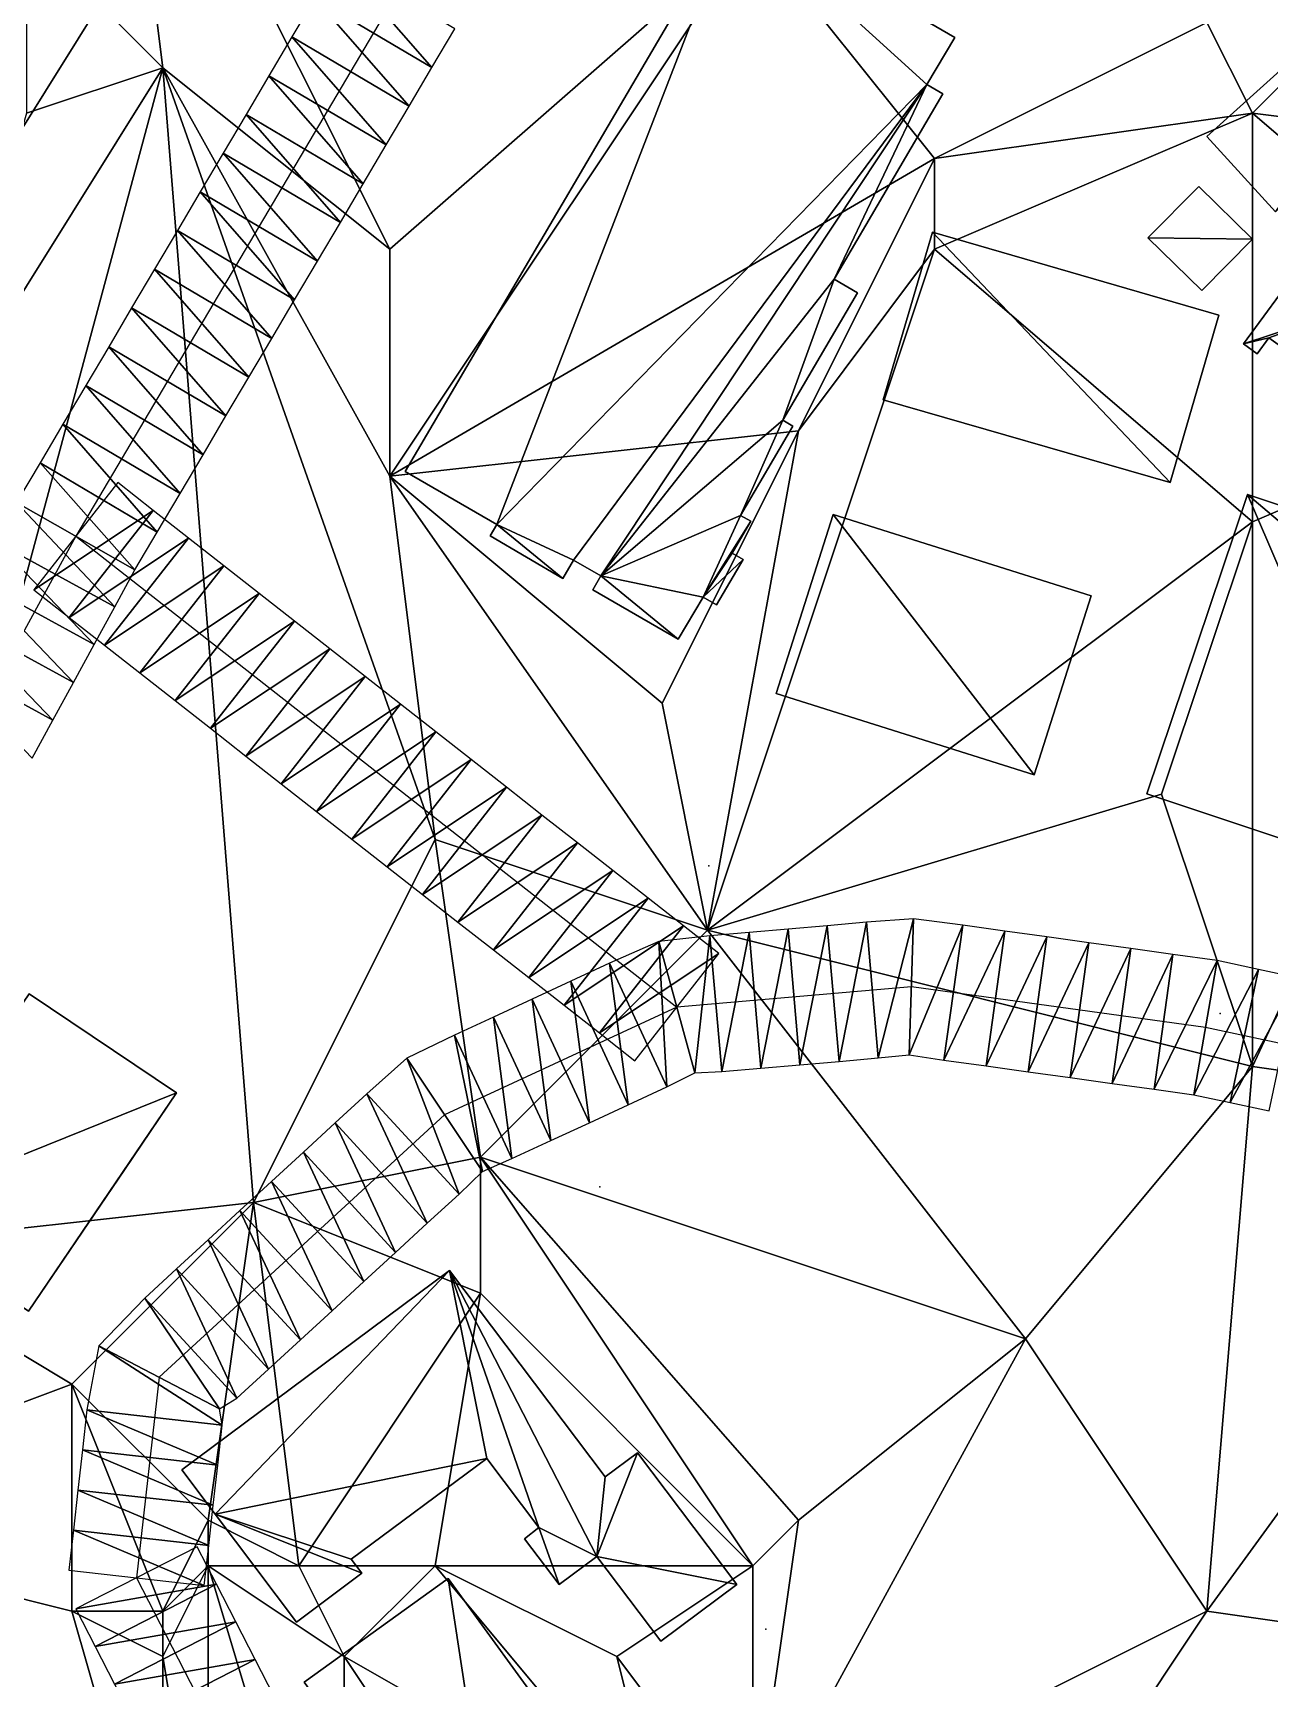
# Model space of a CAD drawing. Header units: metres. Extents: x -1103 to 901, y -902 to 905.
# Drawn here: x -1073.7 to -1019.3, y 291 to 363.5 of the extents above; entities that cross this region are included whole.
import ezdxf

# ---------------------------------------------------------------- set-up
doc = ezdxf.new("R2010")
doc.units = ezdxf.units.M
for name, color, linetype in [('OSM_BUILDING_FOOTPRINTS', 7, 'CONTINUOUS'), ('OSM_BUILDING_ROOFS', 1, 'CONTINUOUS'), ('OSM_BUILDING_WALLS', 8, 'CONTINUOUS'), ('OSM_ROAD_AXES', 2, 'CONTINUOUS'), ('OSM_ROAD_SURFACE', 9, 'CONTINUOUS'), ('OSM_TERRAIN', 3, 'CONTINUOUS'), ('OSM_TREES', 3, 'CONTINUOUS')]:
    doc.layers.add(name, color=color, linetype=linetype)

msp = doc.modelspace()

# ---------------------------------------------------------------- linework, layer by layer
at = {"layer": 'OSM_BUILDING_FOOTPRINTS'}
for points in [[(-1070.361, 365.478, 14.355), (-1075.954, 368.928, 14.355), (-1082.134, 372.732, 14.355), (-1086.743, 365.334, 14.355), (-1088.091, 366.152, 14.355), (-1090.943, 361.585, 14.355), (-1088.953, 360.357, 14.355), (-1087.141, 359.24, 14.355), (-1089.263, 355.845, 14.355), (-1087.483, 354.75, 14.355), (-1089.097, 352.174, 14.355), (-1090.656, 353.125, 14.355), (-1092.7, 349.829, 14.355), (-1095.575, 351.598, 14.355), (-1091.827, 357.615, 14.355), (-1100, 362.53, 14.355), (-1100, 349.378, 14.355), (-1085.692, 340.916, 14.355)], [(-1022.012, 358.965, 14.482), (-1007.034, 372.468, 14.482), (-1003.143, 368.222, 14.482), (-1004.116, 367.348, 14.482), (-1002.336, 365.402, 14.482), (-1003.817, 364.064, 14.482), (-1002.214, 362.316, 14.482), (-1003.486, 361.166, 14.482), (-1002.115, 359.673, 14.482), (-1006.813, 355.438, 14.482), (-1008.46, 357.24, 14.482), (-1011.743, 354.276, 14.482), (-1012.959, 355.603, 14.482), (-1014.484, 354.232, 14.482), (-1013.821, 353.502, 14.482), (-1014.981, 352.451, 14.482), (-1018.397, 356.189, 14.482), (-1018.983, 355.659, 14.482), (-1022.012, 358.965, 14.482)], [(-1057.317, 344.212, 14.403), (-1042.793, 368.951, 14.403), (-1033.11, 363.333, 14.403), (-1034.337, 361.265, 14.403), (-1033.629, 360.856, 14.403), (-1038.426, 352.683, 14.403), (-1037.387, 352.086, 14.403), (-1040.681, 346.468, 14.403), (-1040.239, 346.203, 14.403), (-1042.549, 342.277, 14.403), (-1042.096, 342.022, 14.403), (-1042.914, 340.618, 14.403), (-1042.428, 340.33, 14.403), (-1043.599, 338.329, 14.403), (-1044.196, 338.671, 14.403), (-1045.291, 336.825, 14.403), (-1049.06, 339.003, 14.403), (-1048.706, 339.611, 14.403), (-1049.9, 340.308, 14.403), (-1050.375, 339.501, 14.403), (-1053.581, 341.37, 14.403), (-1053.283, 341.878, 14.403), (-1057.317, 344.212, 14.403)], [(-1022.365, 356.764, 14.786), (-1019.989, 354.442, 14.786), (-1022.233, 352.186, 14.786), (-1024.598, 354.508, 14.786), (-1022.365, 356.764, 14.786)], [(-1036.26, 347.375, 14.874), (-1034.093, 354.751, 14.874), (-1021.47, 351.102, 14.874), (-1023.625, 343.726, 14.874), (-1036.26, 347.375, 14.874)], [(-1017.911, 353.215, 14.897), (-1015.49, 351.456, 14.897), (-1017.446, 348.791, 14.897), (-1019.27, 350.107, 14.897), (-1019.79, 349.399, 14.897), (-1020.398, 349.83, 14.897), (-1017.911, 353.215, 14.897)], [(-1024.653, 330.002, 15.177), (-1020.21, 343.195, 15.177), (-1015.534, 341.636, 15.177), (-1016.164, 339.767, 15.177), (-1011.477, 338.197, 15.177), (-1011.013, 339.557, 15.177), (-1008.603, 338.75, 15.177), (-1012.87, 326.087, 15.177), (-1024.653, 330.002, 15.177)], [(-1040.98, 334.425, 14.971), (-1038.459, 342.31, 14.971), (-1027.096, 338.727, 14.971), (-1029.616, 330.842, 14.971), (-1040.98, 334.425, 14.971)], [(-1073.886, 321.198, 13.931), (-1067.387, 316.829, 13.931), (-1069.686, 313.445, 13.931), (-1073.919, 307.219, 13.931), (-1080.43, 311.576, 13.931), (-1073.886, 321.198, 13.931)], [(-1065.695, 298.273, 13.412), (-1067.165, 300.219, 13.412), (-1055.36, 309, 13.412), (-1048.506, 299.91, 13.412), (-1047.081, 300.971, 13.412), (-1042.703, 295.176, 13.412), (-1046.063, 292.677, 13.412), (-1048.871, 296.404, 13.412), (-1050.54, 295.165, 13.412), (-1052.066, 297.189, 13.412), (-1051.425, 297.676, 13.412), (-1053.724, 300.728, 13.412), (-1059.704, 296.293, 13.412), (-1059.229, 295.663, 13.412), (-1062.114, 293.517, 13.412), (-1065.695, 298.273, 13.412)], [(-1061.771, 290.863, 13.192), (-1055.426, 295.431, 13.192), (-1050.618, 288.828, 13.192), (-1049.291, 289.78, 13.192), (-1045.168, 284.117, 13.192), (-1052.85, 278.599, 13.192), (-1061.771, 290.863, 13.192)]]:
    msp.add_polyline3d(points, close=True, dxfattribs=at)
at = {"layer": 'OSM_BUILDING_ROOFS'}
for points in [[(-1007.034, 372.468, 26.082), (-1022.012, 358.965, 26.082), (-1018.983, 355.659, 26.082)], [(-1085.692, 340.916, 29.155), (-1070.361, 365.478, 29.155), (-1075.954, 368.928, 29.155)], [(-1042.793, 368.951, 61.203), (-1057.317, 344.212, 61.203), (-1053.283, 341.878, 61.203)], [(-1034.337, 361.265, 61.203), (-1042.793, 368.951, 61.203), (-1053.283, 341.878, 61.203)], [(-1034.337, 361.265, 61.203), (-1033.11, 363.333, 61.203), (-1042.793, 368.951, 61.203)], [(-1034.337, 361.265, 61.203), (-1053.283, 341.878, 61.203), (-1049.9, 340.308, 61.203)], [(-1034.337, 361.265, 61.203), (-1049.9, 340.308, 61.203), (-1048.706, 339.611, 61.203)], [(-1048.706, 339.611, 61.203), (-1038.426, 352.683, 61.203), (-1034.337, 361.265, 61.203)], [(-1038.426, 352.683, 61.203), (-1033.629, 360.856, 61.203), (-1034.337, 361.265, 61.203)], [(-1019.989, 354.442, 24.786), (-1022.365, 356.764, 24.786), (-1024.598, 354.508, 24.786)], [(-1034.093, 354.751, 29.674), (-1036.26, 347.375, 29.674), (-1023.625, 343.726, 29.674)], [(-1034.093, 354.751, 29.674), (-1023.625, 343.726, 29.674), (-1021.47, 351.102, 29.674)], [(-1019.989, 354.442, 24.786), (-1024.598, 354.508, 24.786), (-1022.233, 352.186, 24.786)], [(-1015.49, 351.456, 20.097), (-1017.911, 353.215, 20.097), (-1020.398, 349.83, 20.097)], [(-1048.706, 339.611, 61.203), (-1040.681, 346.468, 61.203), (-1038.426, 352.683, 61.203)], [(-1040.681, 346.468, 61.203), (-1037.387, 352.086, 61.203), (-1038.426, 352.683, 61.203)], [(-1019.27, 350.107, 20.097), (-1015.49, 351.456, 20.097), (-1020.398, 349.83, 20.097)], [(-1019.27, 350.107, 20.097), (-1017.446, 348.791, 20.097), (-1015.49, 351.456, 20.097)], [(-1020.398, 349.83, 20.097), (-1019.79, 349.399, 20.097), (-1019.27, 350.107, 20.097)], [(-1048.706, 339.611, 61.203), (-1042.549, 342.277, 61.203), (-1040.681, 346.468, 61.203)], [(-1042.549, 342.277, 61.203), (-1040.239, 346.203, 61.203), (-1040.681, 346.468, 61.203)], [(-1020.21, 343.195, 29.977), (-1024.653, 330.002, 29.977), (-1012.87, 326.087, 29.977)], [(-1016.164, 339.767, 29.977), (-1015.534, 341.636, 29.977), (-1020.21, 343.195, 29.977)], [(-1016.164, 339.767, 29.977), (-1020.21, 343.195, 29.977), (-1012.87, 326.087, 29.977)], [(-1048.706, 339.611, 61.203), (-1044.196, 338.671, 61.203), (-1042.549, 342.277, 61.203)], [(-1044.196, 338.671, 61.203), (-1042.096, 342.022, 61.203), (-1042.549, 342.277, 61.203)], [(-1038.459, 342.31, 29.771), (-1040.98, 334.425, 29.771), (-1029.616, 330.842, 29.771)], [(-1038.459, 342.31, 29.771), (-1029.616, 330.842, 29.771), (-1027.096, 338.727, 29.771)], [(-1053.283, 341.878, 61.203), (-1053.581, 341.37, 61.203), (-1050.375, 339.501, 61.203)], [(-1053.283, 341.878, 61.203), (-1050.375, 339.501, 61.203), (-1049.9, 340.308, 61.203)], [(-1044.196, 338.671, 61.203), (-1042.914, 340.618, 61.203), (-1042.096, 342.022, 61.203)], [(-1044.196, 338.671, 61.203), (-1042.428, 340.33, 61.203), (-1042.914, 340.618, 61.203)], [(-1044.196, 338.671, 61.203), (-1043.599, 338.329, 61.203), (-1042.428, 340.33, 61.203)], [(-1048.706, 339.611, 61.203), (-1049.06, 339.003, 61.203), (-1045.291, 336.825, 61.203)], [(-1048.706, 339.611, 61.203), (-1045.291, 336.825, 61.203), (-1044.196, 338.671, 61.203)], [(-1067.387, 316.829, 25.531), (-1073.886, 321.198, 25.531), (-1080.43, 311.576, 25.531)], [(-1067.387, 316.829, 25.531), (-1080.43, 311.576, 25.531), (-1073.919, 307.219, 25.531)], [(-1067.387, 316.829, 25.531), (-1073.919, 307.219, 25.531), (-1069.686, 313.445, 25.531)], [(-1055.36, 309, 25.012), (-1067.165, 300.219, 25.012), (-1065.695, 298.273, 25.012)], [(-1055.36, 309, 25.012), (-1065.695, 298.273, 25.012), (-1053.724, 300.728, 25.012)], [(-1048.871, 296.404, 25.012), (-1048.506, 299.91, 25.012), (-1055.36, 309, 25.012)], [(-1055.36, 309, 25.012), (-1053.724, 300.728, 25.012), (-1051.425, 297.676, 25.012)], [(-1055.36, 309, 25.012), (-1051.425, 297.676, 25.012), (-1048.871, 296.404, 25.012)], [(-1078.661, 282.181, 28.149), (-1069.74, 282.336, 28.149), (-1083.127, 300.882, 28.149)], [(-1048.871, 296.404, 25.012), (-1042.703, 295.176, 25.012), (-1047.081, 300.971, 25.012)], [(-1048.871, 296.404, 25.012), (-1047.081, 300.971, 25.012), (-1048.506, 299.91, 25.012)], [(-1065.695, 298.273, 25.012), (-1059.704, 296.293, 25.012), (-1053.724, 300.728, 25.012)], [(-1065.695, 298.273, 25.012), (-1062.114, 293.517, 25.012), (-1059.229, 295.663, 25.012)], [(-1065.695, 298.273, 25.012), (-1059.229, 295.663, 25.012), (-1059.704, 296.293, 25.012)], [(-1051.425, 297.676, 25.012), (-1052.066, 297.189, 25.012), (-1050.54, 295.165, 25.012)], [(-1051.425, 297.676, 25.012), (-1050.54, 295.165, 25.012), (-1048.871, 296.404, 25.012)], [(-1048.871, 296.404, 25.012), (-1046.063, 292.677, 25.012), (-1042.703, 295.176, 25.012)], [(-1055.426, 295.431, 24.792), (-1061.771, 290.863, 24.792), (-1052.85, 278.599, 24.792)], [(-1052.85, 278.599, 24.792), (-1050.618, 288.828, 24.792), (-1055.426, 295.431, 24.792)]]:
    msp.add_3dface(points, dxfattribs=at)
at = {"layer": 'OSM_BUILDING_WALLS'}
for points in [[(-1007.034, 372.468, 14.482), (-1022.012, 358.965, 14.482), (-1022.012, 358.965, 26.082)], [(-1007.034, 372.468, 14.482), (-1022.012, 358.965, 26.082), (-1007.034, 372.468, 26.082)], [(-1042.793, 368.951, 14.403), (-1057.317, 344.212, 14.403), (-1057.317, 344.212, 61.203)], [(-1042.793, 368.951, 14.403), (-1057.317, 344.212, 61.203), (-1042.793, 368.951, 61.203)], [(-1033.11, 363.333, 14.403), (-1042.793, 368.951, 14.403), (-1042.793, 368.951, 61.203)], [(-1033.11, 363.333, 14.403), (-1042.793, 368.951, 61.203), (-1033.11, 363.333, 61.203)], [(-1085.692, 340.916, 14.355), (-1070.361, 365.478, 14.355), (-1070.361, 365.478, 29.155)], [(-1085.692, 340.916, 14.355), (-1070.361, 365.478, 29.155), (-1085.692, 340.916, 29.155)], [(-1034.337, 361.265, 14.403), (-1033.11, 363.333, 14.403), (-1033.11, 363.333, 61.203)], [(-1034.337, 361.265, 14.403), (-1033.11, 363.333, 61.203), (-1034.337, 361.265, 61.203)], [(-1033.629, 360.856, 14.403), (-1034.337, 361.265, 14.403), (-1034.337, 361.265, 61.203)], [(-1033.629, 360.856, 14.403), (-1034.337, 361.265, 61.203), (-1033.629, 360.856, 61.203)], [(-1038.426, 352.683, 14.403), (-1033.629, 360.856, 14.403), (-1033.629, 360.856, 61.203)], [(-1038.426, 352.683, 14.403), (-1033.629, 360.856, 61.203), (-1038.426, 352.683, 61.203)], [(-1022.012, 358.965, 14.482), (-1018.983, 355.659, 14.482), (-1018.983, 355.659, 26.082)], [(-1022.012, 358.965, 14.482), (-1018.983, 355.659, 26.082), (-1022.012, 358.965, 26.082)], [(-1022.365, 356.764, 14.786), (-1024.598, 354.508, 14.786), (-1024.598, 354.508, 24.786)], [(-1022.365, 356.764, 14.786), (-1024.598, 354.508, 24.786), (-1022.365, 356.764, 24.786)], [(-1019.989, 354.442, 14.786), (-1022.365, 356.764, 14.786), (-1022.365, 356.764, 24.786)], [(-1019.989, 354.442, 14.786), (-1022.365, 356.764, 24.786), (-1019.989, 354.442, 24.786)], [(-1034.093, 354.751, 14.874), (-1036.26, 347.375, 14.874), (-1036.26, 347.375, 29.674)], [(-1034.093, 354.751, 14.874), (-1036.26, 347.375, 29.674), (-1034.093, 354.751, 29.674)], [(-1021.47, 351.102, 14.874), (-1034.093, 354.751, 14.874), (-1034.093, 354.751, 29.674)], [(-1021.47, 351.102, 14.874), (-1034.093, 354.751, 29.674), (-1021.47, 351.102, 29.674)], [(-1024.598, 354.508, 14.786), (-1022.233, 352.186, 14.786), (-1022.233, 352.186, 24.786)], [(-1024.598, 354.508, 14.786), (-1022.233, 352.186, 24.786), (-1024.598, 354.508, 24.786)], [(-1022.233, 352.186, 14.786), (-1019.989, 354.442, 14.786), (-1019.989, 354.442, 24.786)], [(-1022.233, 352.186, 14.786), (-1019.989, 354.442, 24.786), (-1022.233, 352.186, 24.786)], [(-1017.911, 353.215, 14.897), (-1020.398, 349.83, 14.897), (-1020.398, 349.83, 20.097)], [(-1017.911, 353.215, 14.897), (-1020.398, 349.83, 20.097), (-1017.911, 353.215, 20.097)], [(-1037.387, 352.086, 14.403), (-1038.426, 352.683, 14.403), (-1038.426, 352.683, 61.203)], [(-1037.387, 352.086, 14.403), (-1038.426, 352.683, 61.203), (-1037.387, 352.086, 61.203)], [(-1040.681, 346.468, 14.403), (-1037.387, 352.086, 14.403), (-1037.387, 352.086, 61.203)], [(-1040.681, 346.468, 14.403), (-1037.387, 352.086, 61.203), (-1040.681, 346.468, 61.203)], [(-1023.625, 343.726, 14.874), (-1021.47, 351.102, 14.874), (-1021.47, 351.102, 29.674)], [(-1023.625, 343.726, 14.874), (-1021.47, 351.102, 29.674), (-1023.625, 343.726, 29.674)], [(-1020.398, 349.83, 14.897), (-1019.79, 349.399, 14.897), (-1019.79, 349.399, 20.097)], [(-1020.398, 349.83, 14.897), (-1019.79, 349.399, 20.097), (-1020.398, 349.83, 20.097)], [(-1019.79, 349.399, 14.897), (-1019.27, 350.107, 14.897), (-1019.27, 350.107, 20.097)], [(-1019.79, 349.399, 14.897), (-1019.27, 350.107, 20.097), (-1019.79, 349.399, 20.097)], [(-1019.27, 350.107, 14.897), (-1017.446, 348.791, 14.897), (-1017.446, 348.791, 20.097)], [(-1019.27, 350.107, 14.897), (-1017.446, 348.791, 20.097), (-1019.27, 350.107, 20.097)], [(-1036.26, 347.375, 14.874), (-1023.625, 343.726, 14.874), (-1023.625, 343.726, 29.674)], [(-1036.26, 347.375, 14.874), (-1023.625, 343.726, 29.674), (-1036.26, 347.375, 29.674)], [(-1042.549, 342.277, 14.403), (-1040.239, 346.203, 14.403), (-1040.239, 346.203, 61.203)], [(-1042.549, 342.277, 14.403), (-1040.239, 346.203, 61.203), (-1042.549, 342.277, 61.203)], [(-1040.239, 346.203, 14.403), (-1040.681, 346.468, 14.403), (-1040.681, 346.468, 61.203)], [(-1040.239, 346.203, 14.403), (-1040.681, 346.468, 61.203), (-1040.239, 346.203, 61.203)], [(-1057.317, 344.212, 14.403), (-1053.283, 341.878, 14.403), (-1053.283, 341.878, 61.203)], [(-1057.317, 344.212, 14.403), (-1053.283, 341.878, 61.203), (-1057.317, 344.212, 61.203)], [(-1020.21, 343.195, 15.177), (-1024.653, 330.002, 15.177), (-1024.653, 330.002, 29.977)], [(-1020.21, 343.195, 15.177), (-1024.653, 330.002, 29.977), (-1020.21, 343.195, 29.977)], [(-1015.534, 341.636, 15.177), (-1020.21, 343.195, 15.177), (-1020.21, 343.195, 29.977)], [(-1015.534, 341.636, 15.177), (-1020.21, 343.195, 29.977), (-1015.534, 341.636, 29.977)], [(-1042.096, 342.022, 14.403), (-1042.549, 342.277, 14.403), (-1042.549, 342.277, 61.203)], [(-1042.096, 342.022, 14.403), (-1042.549, 342.277, 61.203), (-1042.096, 342.022, 61.203)], [(-1038.459, 342.31, 14.971), (-1040.98, 334.425, 14.971), (-1040.98, 334.425, 29.771)], [(-1038.459, 342.31, 14.971), (-1040.98, 334.425, 29.771), (-1038.459, 342.31, 29.771)], [(-1027.096, 338.727, 14.971), (-1038.459, 342.31, 14.971), (-1038.459, 342.31, 29.771)], [(-1027.096, 338.727, 14.971), (-1038.459, 342.31, 29.771), (-1027.096, 338.727, 29.771)], [(-1053.283, 341.878, 14.403), (-1053.581, 341.37, 14.403), (-1053.581, 341.37, 61.203)], [(-1053.283, 341.878, 14.403), (-1053.581, 341.37, 61.203), (-1053.283, 341.878, 61.203)], [(-1042.914, 340.618, 14.403), (-1042.096, 342.022, 14.403), (-1042.096, 342.022, 61.203)], [(-1042.914, 340.618, 14.403), (-1042.096, 342.022, 61.203), (-1042.914, 340.618, 61.203)], [(-1053.581, 341.37, 14.403), (-1050.375, 339.501, 14.403), (-1050.375, 339.501, 61.203)], [(-1053.581, 341.37, 14.403), (-1050.375, 339.501, 61.203), (-1053.581, 341.37, 61.203)], [(-1050.375, 339.501, 14.403), (-1049.9, 340.308, 14.403), (-1049.9, 340.308, 61.203)], [(-1050.375, 339.501, 14.403), (-1049.9, 340.308, 61.203), (-1050.375, 339.501, 61.203)], [(-1049.9, 340.308, 14.403), (-1048.706, 339.611, 14.403), (-1048.706, 339.611, 61.203)], [(-1049.9, 340.308, 14.403), (-1048.706, 339.611, 61.203), (-1049.9, 340.308, 61.203)], [(-1043.599, 338.329, 14.403), (-1042.428, 340.33, 14.403), (-1042.428, 340.33, 61.203)], [(-1043.599, 338.329, 14.403), (-1042.428, 340.33, 61.203), (-1043.599, 338.329, 61.203)], [(-1042.428, 340.33, 14.403), (-1042.914, 340.618, 14.403), (-1042.914, 340.618, 61.203)], [(-1042.428, 340.33, 14.403), (-1042.914, 340.618, 61.203), (-1042.428, 340.33, 61.203)], [(-1048.706, 339.611, 14.403), (-1049.06, 339.003, 14.403), (-1049.06, 339.003, 61.203)], [(-1048.706, 339.611, 14.403), (-1049.06, 339.003, 61.203), (-1048.706, 339.611, 61.203)], [(-1049.06, 339.003, 14.403), (-1045.291, 336.825, 14.403), (-1045.291, 336.825, 61.203)], [(-1049.06, 339.003, 14.403), (-1045.291, 336.825, 61.203), (-1049.06, 339.003, 61.203)], [(-1045.291, 336.825, 14.403), (-1044.196, 338.671, 14.403), (-1044.196, 338.671, 61.203)], [(-1045.291, 336.825, 14.403), (-1044.196, 338.671, 61.203), (-1045.291, 336.825, 61.203)], [(-1044.196, 338.671, 14.403), (-1043.599, 338.329, 14.403), (-1043.599, 338.329, 61.203)], [(-1044.196, 338.671, 14.403), (-1043.599, 338.329, 61.203), (-1044.196, 338.671, 61.203)], [(-1029.616, 330.842, 14.971), (-1027.096, 338.727, 14.971), (-1027.096, 338.727, 29.771)], [(-1029.616, 330.842, 14.971), (-1027.096, 338.727, 29.771), (-1029.616, 330.842, 29.771)], [(-1040.98, 334.425, 14.971), (-1029.616, 330.842, 14.971), (-1029.616, 330.842, 29.771)], [(-1040.98, 334.425, 14.971), (-1029.616, 330.842, 29.771), (-1040.98, 334.425, 29.771)], [(-1024.653, 330.002, 15.177), (-1012.87, 326.087, 15.177), (-1012.87, 326.087, 29.977)], [(-1024.653, 330.002, 15.177), (-1012.87, 326.087, 29.977), (-1024.653, 330.002, 29.977)], [(-1067.387, 316.829, 13.931), (-1073.886, 321.198, 13.931), (-1073.886, 321.198, 25.531)], [(-1067.387, 316.829, 13.931), (-1073.886, 321.198, 25.531), (-1067.387, 316.829, 25.531)], [(-1069.686, 313.445, 13.931), (-1067.387, 316.829, 13.931), (-1067.387, 316.829, 25.531)], [(-1069.686, 313.445, 13.931), (-1067.387, 316.829, 25.531), (-1069.686, 313.445, 25.531)], [(-1073.919, 307.219, 13.931), (-1069.686, 313.445, 13.931), (-1069.686, 313.445, 25.531)], [(-1073.919, 307.219, 13.931), (-1069.686, 313.445, 25.531), (-1073.919, 307.219, 25.531)], [(-1055.36, 309, 13.412), (-1067.165, 300.219, 13.412), (-1067.165, 300.219, 25.012)], [(-1055.36, 309, 13.412), (-1067.165, 300.219, 25.012), (-1055.36, 309, 25.012)], [(-1048.506, 299.91, 13.412), (-1055.36, 309, 13.412), (-1055.36, 309, 25.012)], [(-1048.506, 299.91, 13.412), (-1055.36, 309, 25.012), (-1048.506, 299.91, 25.012)], [(-1069.74, 282.336, 13.349), (-1083.127, 300.882, 13.349), (-1083.127, 300.882, 28.149)], [(-1069.74, 282.336, 13.349), (-1083.127, 300.882, 28.149), (-1069.74, 282.336, 28.149)], [(-1047.081, 300.971, 13.412), (-1048.506, 299.91, 13.412), (-1048.506, 299.91, 25.012)], [(-1047.081, 300.971, 13.412), (-1048.506, 299.91, 25.012), (-1047.081, 300.971, 25.012)], [(-1042.703, 295.176, 13.412), (-1047.081, 300.971, 13.412), (-1047.081, 300.971, 25.012)], [(-1042.703, 295.176, 13.412), (-1047.081, 300.971, 25.012), (-1042.703, 295.176, 25.012)], [(-1067.165, 300.219, 13.412), (-1065.695, 298.273, 13.412), (-1065.695, 298.273, 25.012)], [(-1067.165, 300.219, 13.412), (-1065.695, 298.273, 25.012), (-1067.165, 300.219, 25.012)], [(-1059.704, 296.293, 13.412), (-1053.724, 300.728, 13.412), (-1053.724, 300.728, 25.012)], [(-1059.704, 296.293, 13.412), (-1053.724, 300.728, 25.012), (-1059.704, 296.293, 25.012)], [(-1053.724, 300.728, 13.412), (-1051.425, 297.676, 13.412), (-1051.425, 297.676, 25.012)], [(-1053.724, 300.728, 13.412), (-1051.425, 297.676, 25.012), (-1053.724, 300.728, 25.012)], [(-1065.695, 298.273, 13.412), (-1062.114, 293.517, 13.412), (-1062.114, 293.517, 25.012)], [(-1065.695, 298.273, 13.412), (-1062.114, 293.517, 25.012), (-1065.695, 298.273, 25.012)], [(-1051.425, 297.676, 13.412), (-1052.066, 297.189, 13.412), (-1052.066, 297.189, 25.012)], [(-1051.425, 297.676, 13.412), (-1052.066, 297.189, 25.012), (-1051.425, 297.676, 25.012)], [(-1052.066, 297.189, 13.412), (-1050.54, 295.165, 13.412), (-1050.54, 295.165, 25.012)], [(-1052.066, 297.189, 13.412), (-1050.54, 295.165, 25.012), (-1052.066, 297.189, 25.012)], [(-1059.229, 295.663, 13.412), (-1059.704, 296.293, 13.412), (-1059.704, 296.293, 25.012)], [(-1059.229, 295.663, 13.412), (-1059.704, 296.293, 25.012), (-1059.229, 295.663, 25.012)], [(-1050.54, 295.165, 13.412), (-1048.871, 296.404, 13.412), (-1048.871, 296.404, 25.012)], [(-1050.54, 295.165, 13.412), (-1048.871, 296.404, 25.012), (-1050.54, 295.165, 25.012)], [(-1048.871, 296.404, 13.412), (-1046.063, 292.677, 13.412), (-1046.063, 292.677, 25.012)], [(-1048.871, 296.404, 13.412), (-1046.063, 292.677, 25.012), (-1048.871, 296.404, 25.012)], [(-1062.114, 293.517, 13.412), (-1059.229, 295.663, 13.412), (-1059.229, 295.663, 25.012)], [(-1062.114, 293.517, 13.412), (-1059.229, 295.663, 25.012), (-1062.114, 293.517, 25.012)], [(-1055.426, 295.431, 13.192), (-1061.771, 290.863, 13.192), (-1061.771, 290.863, 24.792)], [(-1055.426, 295.431, 13.192), (-1061.771, 290.863, 24.792), (-1055.426, 295.431, 24.792)], [(-1050.618, 288.828, 13.192), (-1055.426, 295.431, 13.192), (-1055.426, 295.431, 24.792)], [(-1050.618, 288.828, 13.192), (-1055.426, 295.431, 24.792), (-1050.618, 288.828, 24.792)], [(-1046.063, 292.677, 13.412), (-1042.703, 295.176, 13.412), (-1042.703, 295.176, 25.012)], [(-1046.063, 292.677, 13.412), (-1042.703, 295.176, 25.012), (-1046.063, 292.677, 25.012)]]:
    msp.add_3dface(points, dxfattribs=at)
at = {"layer": 'OSM_ROAD_AXES'}
for points in [[(-1026.401, 414.603, 15.033), (-1044.606, 387.419, 15.935), (-1071.831, 341.358, 15.987), (-1088.234, 311.355, 16.402), (-1100, 293.232, 16.805)], [(-1071.831, 341.358, 15.987), (-1045.357, 320.612, 16.774)], [(-963.79, 294.537, 16.084), (-969.472, 301.305, 16.502), (-976.06, 305.374, 16.953), (-984.461, 308.979, 17.57), (-998.101, 314.066, 17.903), (-1008.326, 316.775, 17.808), (-1022.066, 319.706, 17.227), (-1035.021, 321.508, 17.014), (-1045.357, 320.612, 16.774), (-1055.581, 315.868, 16.291), (-1068.16, 304.3, 15.59), (-1069.155, 295.463, 15.333)], [(-1069.155, 295.463, 15.333), (-1062.345, 282.215, 15.141), (-1053.712, 273.235, 15.417), (-1048.439, 265.538, 15.812), (-1042.559, 258.029, 16.096), (-1033.925, 247.313, 16.465), (-1021.014, 229.531, 17.182)]]:
    msp.add_polyline3d(points, dxfattribs=at)
at = {"layer": 'OSM_ROAD_SURFACE'}
for points in [[(-1060.297, 366.768, 16.197), (-1061.305, 365.062, 16.17), (-1056.14, 362.009, 16.249)], [(-1060.297, 366.768, 16.197), (-1056.14, 362.009, 16.249), (-1055.132, 363.715, 16.277)], [(-1061.305, 365.062, 16.17), (-1062.314, 363.356, 16.143), (-1057.148, 360.303, 16.222)], [(-1061.305, 365.062, 16.17), (-1057.148, 360.303, 16.222), (-1056.14, 362.009, 16.249)], [(-1062.314, 363.356, 16.143), (-1063.322, 361.65, 16.125), (-1058.157, 358.597, 16.195)], [(-1062.314, 363.356, 16.143), (-1058.157, 358.597, 16.195), (-1057.148, 360.303, 16.222)], [(-1063.322, 361.65, 16.125), (-1064.33, 359.944, 16.109), (-1059.165, 356.891, 16.168)], [(-1063.322, 361.65, 16.125), (-1059.165, 356.891, 16.168), (-1058.157, 358.597, 16.195)], [(-1064.33, 359.944, 16.109), (-1065.339, 358.238, 16.147), (-1060.173, 355.186, 16.168)], [(-1064.33, 359.944, 16.109), (-1060.173, 355.186, 16.168), (-1059.165, 356.891, 16.168)], [(-1065.339, 358.238, 16.147), (-1066.347, 356.532, 16.09), (-1061.182, 353.48, 16.235)], [(-1065.339, 358.238, 16.147), (-1061.182, 353.48, 16.235), (-1060.173, 355.186, 16.168)], [(-1066.347, 356.532, 16.09), (-1067.355, 354.826, 16.048), (-1062.19, 351.774, 16.302)], [(-1066.347, 356.532, 16.09), (-1062.19, 351.774, 16.302), (-1061.182, 353.48, 16.235)], [(-1067.355, 354.826, 16.048), (-1068.363, 353.121, 16.047), (-1063.198, 350.068, 16.185)], [(-1067.355, 354.826, 16.048), (-1063.198, 350.068, 16.185), (-1062.19, 351.774, 16.302)], [(-1068.363, 353.121, 16.047), (-1069.372, 351.415, 16.049), (-1064.207, 348.362, 16.112)], [(-1068.363, 353.121, 16.047), (-1064.207, 348.362, 16.112), (-1063.198, 350.068, 16.185)], [(-1069.372, 351.415, 16.049), (-1070.38, 349.709, 16.05), (-1065.215, 346.656, 16.07)], [(-1069.372, 351.415, 16.049), (-1065.215, 346.656, 16.07), (-1064.207, 348.362, 16.112)], [(-1070.38, 349.709, 16.05), (-1071.388, 348.003, 16.052), (-1066.223, 344.95, 16.029)], [(-1070.38, 349.709, 16.05), (-1066.223, 344.95, 16.029), (-1065.215, 346.656, 16.07)], [(-1071.388, 348.003, 16.052), (-1072.397, 346.297, 16.053), (-1067.232, 343.244, 16.015)], [(-1071.388, 348.003, 16.052), (-1067.232, 343.244, 16.015), (-1066.223, 344.95, 16.029)], [(-1072.397, 346.297, 16.053), (-1073.405, 344.591, 16.053), (-1068.24, 341.538, 16.017)], [(-1072.397, 346.297, 16.053), (-1068.24, 341.538, 16.017), (-1067.232, 343.244, 16.015)], [(-1073.405, 344.591, 16.053), (-1074.438, 342.842, 16.053), (-1069.223, 339.874, 16.018)], [(-1073.405, 344.591, 16.053), (-1069.223, 339.874, 16.018), (-1068.24, 341.538, 16.017)], [(-1073.681, 338.997, 16.042), (-1068.423, 342.499, 16.02), (-1069.98, 343.72, 16.033)], [(-1074.438, 342.842, 16.053), (-1075.374, 341.13, 16.052), (-1070.11, 338.252, 16.019)], [(-1074.438, 342.842, 16.053), (-1070.11, 338.252, 16.019), (-1069.223, 339.874, 16.018)], [(-1073.681, 338.997, 16.042), (-1072.124, 337.777, 16.03), (-1068.423, 342.499, 16.02)], [(-1072.124, 337.777, 16.03), (-1066.866, 341.279, 16.008), (-1068.423, 342.499, 16.02)], [(-1075.374, 341.13, 16.052), (-1076.286, 339.464, 16.052), (-1071.021, 336.585, 16.02)], [(-1075.374, 341.13, 16.052), (-1071.021, 336.585, 16.02), (-1070.11, 338.252, 16.019)], [(-1072.124, 337.777, 16.03), (-1070.567, 336.556, 16.018), (-1066.866, 341.279, 16.008)], [(-1070.567, 336.556, 16.018), (-1065.308, 340.058, 16.031), (-1066.866, 341.279, 16.008)], [(-1070.567, 336.556, 16.018), (-1069.009, 335.336, 16.005), (-1065.308, 340.058, 16.031)], [(-1069.009, 335.336, 16.005), (-1063.751, 338.838, 16.073), (-1065.308, 340.058, 16.031)], [(-1076.286, 339.464, 16.052), (-1077.197, 337.797, 16.052), (-1071.932, 334.919, 16.021)], [(-1076.286, 339.464, 16.052), (-1071.932, 334.919, 16.021), (-1071.021, 336.585, 16.02)], [(-1069.009, 335.336, 16.005), (-1067.452, 334.115, 15.993), (-1063.751, 338.838, 16.073)], [(-1067.452, 334.115, 15.993), (-1062.194, 337.618, 16.115), (-1063.751, 338.838, 16.073)], [(-1077.197, 337.797, 16.052), (-1078.108, 336.13, 16.052), (-1072.844, 333.252, 16.022)], [(-1077.197, 337.797, 16.052), (-1072.844, 333.252, 16.022), (-1071.932, 334.919, 16.021)], [(-1067.452, 334.115, 15.993), (-1065.895, 332.895, 15.981), (-1062.194, 337.618, 16.115)], [(-1065.895, 332.895, 15.981), (-1060.636, 336.397, 16.158), (-1062.194, 337.618, 16.115)], [(-1065.895, 332.895, 15.981), (-1064.337, 331.675, 16.015), (-1060.636, 336.397, 16.158)], [(-1064.337, 331.675, 16.015), (-1059.079, 335.177, 16.2), (-1060.636, 336.397, 16.158)], [(-1078.108, 336.13, 16.052), (-1073.755, 331.585, 16.023), (-1072.844, 333.252, 16.022)], [(-1064.337, 331.675, 16.015), (-1062.78, 330.454, 16.057), (-1059.079, 335.177, 16.2)], [(-1062.78, 330.454, 16.057), (-1057.522, 333.957, 16.274), (-1059.079, 335.177, 16.2)], [(-1062.78, 330.454, 16.057), (-1061.223, 329.234, 16.1), (-1057.522, 333.957, 16.274)], [(-1061.223, 329.234, 16.1), (-1055.965, 332.736, 16.363), (-1057.522, 333.957, 16.274)], [(-1061.223, 329.234, 16.1), (-1059.665, 328.014, 16.142), (-1055.965, 332.736, 16.363)], [(-1059.665, 328.014, 16.142), (-1054.407, 331.516, 16.434), (-1055.965, 332.736, 16.363)], [(-1059.665, 328.014, 16.142), (-1058.108, 326.793, 16.184), (-1054.407, 331.516, 16.434)], [(-1058.108, 326.793, 16.184), (-1052.85, 330.296, 16.504), (-1054.407, 331.516, 16.434)], [(-1058.108, 326.793, 16.184), (-1056.551, 325.573, 16.24), (-1052.85, 330.296, 16.504)], [(-1056.551, 325.573, 16.24), (-1051.293, 329.075, 16.574), (-1052.85, 330.296, 16.504)], [(-1056.551, 325.573, 16.24), (-1054.994, 324.353, 16.329), (-1051.293, 329.075, 16.574)], [(-1054.994, 324.353, 16.329), (-1049.735, 327.855, 16.644), (-1051.293, 329.075, 16.574)], [(-1054.994, 324.353, 16.329), (-1053.436, 323.132, 16.418), (-1049.735, 327.855, 16.644)], [(-1053.436, 323.132, 16.418), (-1048.178, 326.634, 16.715), (-1049.735, 327.855, 16.644)], [(-1053.436, 323.132, 16.418), (-1051.879, 321.912, 16.507), (-1048.178, 326.634, 16.715)], [(-1051.879, 321.912, 16.507), (-1046.621, 325.414, 16.785), (-1048.178, 326.634, 16.715)], [(-1051.879, 321.912, 16.507), (-1050.322, 320.691, 16.596), (-1046.621, 325.414, 16.785)], [(-1050.322, 320.691, 16.596), (-1045.063, 324.194, 16.86), (-1046.621, 325.414, 16.785)], [(-1050.322, 320.691, 16.596), (-1048.764, 319.471, 16.686), (-1045.063, 324.194, 16.86)], [(-1048.764, 319.471, 16.686), (-1043.506, 322.973, 16.921), (-1045.063, 324.194, 16.86)], [(-1040.448, 324.049, 16.978), (-1042.171, 323.9, 16.948), (-1041.652, 317.922, 16.917)], [(-1040.448, 324.049, 16.978), (-1041.652, 317.922, 16.917), (-1039.93, 318.071, 16.98)], [(-1038.725, 324.198, 17.008), (-1040.448, 324.049, 16.978), (-1039.93, 318.071, 16.98)], [(-1038.725, 324.198, 17.008), (-1039.93, 318.071, 16.98), (-1038.207, 318.221, 17.017)], [(-1037.003, 324.348, 17.038), (-1038.725, 324.198, 17.008), (-1038.207, 318.221, 17.017)], [(-1037.003, 324.348, 17.038), (-1038.207, 318.221, 17.017), (-1036.485, 318.37, 17.044)], [(-1034.931, 324.507, 17.073), (-1037.003, 324.348, 17.038), (-1036.485, 318.37, 17.044)], [(-1034.931, 324.507, 17.073), (-1036.485, 318.37, 17.044), (-1035.112, 318.509, 17.066)], [(-1032.757, 324.222, 17.11), (-1034.931, 324.507, 17.073), (-1035.112, 318.509, 17.066)], [(-1032.757, 324.222, 17.11), (-1035.112, 318.509, 17.066), (-1033.584, 318.279, 17.091)], [(-1030.906, 323.964, 17.14), (-1032.757, 324.222, 17.11), (-1033.584, 318.279, 17.091)], [(-1046.15, 323.505, 16.805), (-1048.323, 322.543, 16.694), (-1045.798, 317.1, 16.762)], [(-1043.893, 323.75, 16.918), (-1046.15, 323.505, 16.805), (-1044.563, 317.719, 16.813)], [(-1046.15, 323.505, 16.805), (-1045.798, 317.1, 16.762), (-1044.563, 317.719, 16.813)], [(-1043.893, 323.75, 16.918), (-1044.563, 317.719, 16.813), (-1043.375, 317.773, 16.855)], [(-1042.171, 323.9, 16.948), (-1043.893, 323.75, 16.918), (-1043.375, 317.773, 16.855)], [(-1042.171, 323.9, 16.948), (-1043.375, 317.773, 16.855), (-1041.652, 317.922, 16.917)], [(-1030.906, 323.964, 17.14), (-1033.584, 318.279, 17.091), (-1031.733, 318.022, 17.12)], [(-1029.056, 323.707, 17.171), (-1030.906, 323.964, 17.14), (-1031.733, 318.022, 17.12)], [(-1029.056, 323.707, 17.171), (-1031.733, 318.022, 17.12), (-1029.882, 317.764, 17.15)], [(-1027.205, 323.45, 17.202), (-1029.056, 323.707, 17.171), (-1029.882, 317.764, 17.15)], [(-1027.205, 323.45, 17.202), (-1029.882, 317.764, 17.15), (-1028.032, 317.507, 17.18)], [(-1025.354, 323.192, 17.232), (-1027.205, 323.45, 17.202), (-1028.032, 317.507, 17.18)], [(-1048.764, 319.471, 16.686), (-1047.207, 318.251, 16.728), (-1043.506, 322.973, 16.921)], [(-1025.354, 323.192, 17.232), (-1028.032, 317.507, 17.18), (-1026.181, 317.249, 17.21)], [(-1023.504, 322.935, 17.263), (-1025.354, 323.192, 17.232), (-1026.181, 317.249, 17.21)], [(-1023.504, 322.935, 17.263), (-1026.181, 317.249, 17.21), (-1024.33, 316.992, 17.24)], [(-1021.55, 322.661, 17.295), (-1023.504, 322.935, 17.263), (-1024.33, 316.992, 17.24)], [(-1021.55, 322.661, 17.295), (-1024.33, 316.992, 17.24), (-1022.583, 316.751, 17.268)], [(-1019.723, 322.273, 17.302), (-1021.55, 322.661, 17.295), (-1022.583, 316.751, 17.268)], [(-1048.323, 322.543, 16.694), (-1050.028, 321.752, 16.607), (-1047.502, 316.309, 16.691)], [(-1048.323, 322.543, 16.694), (-1047.502, 316.309, 16.691), (-1045.798, 317.1, 16.762)], [(-1019.723, 322.273, 17.302), (-1022.583, 316.751, 17.268), (-1020.974, 316.405, 17.306)], [(-1018.005, 321.907, 17.311), (-1019.723, 322.273, 17.302), (-1020.974, 316.405, 17.306)], [(-1018.005, 321.907, 17.311), (-1020.974, 316.405, 17.306), (-1019.257, 316.039, 17.398)], [(-1050.028, 321.752, 16.607), (-1051.732, 320.961, 16.52), (-1049.206, 315.519, 16.621)], [(-1050.028, 321.752, 16.607), (-1049.206, 315.519, 16.621), (-1047.502, 316.309, 16.691)], [(-1051.732, 320.961, 16.52), (-1053.436, 320.17, 16.433), (-1050.91, 314.728, 16.551)], [(-1051.732, 320.961, 16.52), (-1050.91, 314.728, 16.551), (-1049.206, 315.519, 16.621)], [(-1053.436, 320.17, 16.433), (-1055.14, 319.38, 16.346), (-1052.614, 313.937, 16.481)], [(-1053.436, 320.17, 16.433), (-1052.614, 313.937, 16.481), (-1050.91, 314.728, 16.551)], [(-1055.14, 319.38, 16.346), (-1057.25, 318.361, 16.24), (-1053.913, 313.374, 16.378)], [(-1055.14, 319.38, 16.346), (-1053.913, 313.374, 16.378), (-1052.614, 313.937, 16.481)], [(-1057.25, 318.361, 16.24), (-1059.01, 316.79, 16.155), (-1054.948, 312.374, 16.234)], [(-1057.25, 318.361, 16.24), (-1054.948, 312.374, 16.234), (-1053.913, 313.374, 16.378)], [(-1059.01, 316.79, 16.155), (-1060.407, 315.505, 16.088), (-1056.346, 311.089, 16.056)], [(-1059.01, 316.79, 16.155), (-1056.346, 311.089, 16.056), (-1054.948, 312.374, 16.234)], [(-1060.407, 315.505, 16.088), (-1061.805, 314.22, 16.021), (-1057.743, 309.803, 15.879)], [(-1060.407, 315.505, 16.088), (-1057.743, 309.803, 15.879), (-1056.346, 311.089, 16.056)], [(-1061.805, 314.22, 16.021), (-1063.203, 312.934, 15.954), (-1059.141, 308.518, 15.848)], [(-1061.805, 314.22, 16.021), (-1059.141, 308.518, 15.848), (-1057.743, 309.803, 15.879)], [(-1063.203, 312.934, 15.954), (-1064.6, 311.649, 15.905), (-1060.539, 307.233, 15.847)], [(-1063.203, 312.934, 15.954), (-1060.539, 307.233, 15.847), (-1059.141, 308.518, 15.848)], [(-1064.6, 311.649, 15.905), (-1065.998, 310.364, 15.855), (-1061.936, 305.947, 15.846)], [(-1064.6, 311.649, 15.905), (-1061.936, 305.947, 15.846), (-1060.539, 307.233, 15.847)], [(-1065.998, 310.364, 15.855), (-1067.396, 309.078, 15.805), (-1063.334, 304.662, 15.822)], [(-1065.998, 310.364, 15.855), (-1063.334, 304.662, 15.822), (-1061.936, 305.947, 15.846)], [(-1067.396, 309.078, 15.805), (-1068.793, 307.793, 15.755), (-1064.732, 303.377, 15.678)], [(-1067.396, 309.078, 15.805), (-1064.732, 303.377, 15.678), (-1063.334, 304.662, 15.822)], [(-1068.793, 307.793, 15.755), (-1070.819, 305.69, 15.67), (-1065.502, 302.909, 15.619)], [(-1068.793, 307.793, 15.755), (-1065.502, 302.909, 15.619), (-1064.732, 303.377, 15.678)], [(-1070.819, 305.69, 15.67), (-1071.34, 302.868, 15.574), (-1065.378, 302.197, 15.599)], [(-1070.819, 305.69, 15.67), (-1065.378, 302.197, 15.599), (-1065.502, 302.909, 15.619)], [(-1071.34, 302.868, 15.574), (-1071.539, 301.101, 15.485), (-1065.577, 300.43, 15.546)], [(-1071.34, 302.868, 15.574), (-1065.577, 300.43, 15.546), (-1065.378, 302.197, 15.599)], [(-1071.539, 301.101, 15.485), (-1071.738, 299.333, 15.379), (-1065.776, 298.662, 15.493)], [(-1071.539, 301.101, 15.485), (-1065.776, 298.662, 15.493), (-1065.577, 300.43, 15.546)], [(-1071.738, 299.333, 15.379), (-1071.937, 297.566, 15.273), (-1065.975, 296.895, 15.261)], [(-1071.738, 299.333, 15.379), (-1065.975, 296.895, 15.261), (-1065.776, 298.662, 15.493)], [(-1071.937, 297.566, 15.273), (-1072.136, 295.799, 15.18), (-1066.174, 295.128, 15.094)], [(-1071.937, 297.566, 15.273), (-1066.174, 295.128, 15.094), (-1065.975, 296.895, 15.261)], [(-1071.823, 294.092, 15.105), (-1065.635, 295.179, 15.106), (-1066.487, 296.835, 15.41)], [(-1071.823, 294.092, 15.105), (-1070.972, 292.436, 15.118), (-1065.635, 295.179, 15.106)], [(-1070.972, 292.436, 15.118), (-1064.784, 293.523, 15.142), (-1065.635, 295.179, 15.106)], [(-1070.972, 292.436, 15.118), (-1070.121, 290.78, 15.155), (-1064.784, 293.523, 15.142)], [(-1070.121, 290.78, 15.155), (-1063.933, 291.867, 15.178), (-1064.784, 293.523, 15.142)], [(-1070.121, 290.78, 15.155), (-1069.27, 289.124, 15.193), (-1063.933, 291.867, 15.178)], [(-1069.27, 289.124, 15.193), (-1063.082, 290.211, 15.213), (-1063.933, 291.867, 15.178)]]:
    msp.add_3dface(points, dxfattribs=at)
at = {"layer": 'OSM_TERRAIN'}
for points in [[(-1074, 368, 16.417), (-1068, 362, 16.018), (-1070, 378, 16.026)], [(-1058, 354, 16.124), (-1070, 378, 16.026), (-1068, 362, 16.018)], [(-1058, 354, 16.124), (-1042, 368, 16.49), (-1070, 378, 16.026)], [(-1020, 360, 16.59), (-1008, 372, 16.548), (-1022, 364, 16.063)], [(-1020, 360, 16.59), (-1004, 358, 16.6), (-1008, 372, 16.548)], [(-1074, 360, 16.458), (-1068, 362, 16.018), (-1074, 368, 16.417)], [(-1058, 344, 16.434), (-1042, 368, 16.49), (-1058, 354, 16.124)], [(-1058, 344, 16.434), (-1034, 358, 16.62), (-1042, 368, 16.49)], [(-1034, 358, 16.62), (-1022, 364, 16.063), (-1042, 368, 16.49)], [(-1034, 358, 16.62), (-1020, 360, 16.59), (-1022, 364, 16.063)], [(-1064, 312, 15.867), (-1068, 362, 16.018), (-1082, 310, 15.966)], [(-1082, 310, 15.966), (-1068, 362, 16.018), (-1078, 346, 16.019)], [(-1078, 346, 16.019), (-1068, 362, 16.018), (-1074, 360, 16.458)], [(-1068, 362, 16.018), (-1064, 312, 15.867), (-1056, 328, 16.207)], [(-1056, 328, 16.207), (-1058, 344, 16.434), (-1068, 362, 16.018)], [(-1068, 362, 16.018), (-1058, 344, 16.434), (-1058, 354, 16.124)], [(-1020, 342, 17.227), (-1020, 360, 16.59), (-1034, 354, 17)], [(-1034, 354, 17), (-1020, 360, 16.59), (-1034, 358, 16.62)], [(-1020, 342, 17.227), (-1006, 348, 17.229), (-1020, 360, 16.59)], [(-1006, 348, 17.229), (-1004, 358, 16.6), (-1020, 360, 16.59)], [(-1040, 346, 16.532), (-1034, 358, 16.62), (-1058, 344, 16.434)], [(-1040, 346, 16.532), (-1034, 354, 17), (-1034, 358, 16.62)], [(-1040, 346, 16.532), (-1044, 324, 16.867), (-1034, 354, 17)], [(-1044, 324, 16.867), (-1020, 342, 17.227), (-1034, 354, 17)], [(-1020, 318, 17.257), (-1006, 316, 17.929), (-1006, 348, 17.229)], [(-1020, 318, 17.257), (-1006, 348, 17.229), (-1020, 342, 17.227)], [(-1058, 344, 16.434), (-1046, 334, 16.718), (-1040, 346, 16.532)], [(-1044, 324, 16.867), (-1040, 346, 16.532), (-1046, 334, 16.718)], [(-1056, 328, 16.207), (-1044, 324, 16.867), (-1058, 344, 16.434)], [(-1044, 324, 16.867), (-1046, 334, 16.718), (-1058, 344, 16.434)], [(-1044, 324, 16.867), (-1024, 330, 17.227), (-1020, 342, 17.227)], [(-1020, 318, 17.257), (-1020, 342, 17.227), (-1024, 330, 17.227)], [(-1044, 324, 16.867), (-1020, 318, 17.257), (-1024, 330, 17.227)], [(-1064, 312, 15.867), (-1054, 314, 16.383), (-1056, 328, 16.207)], [(-1054, 314, 16.383), (-1044, 324, 16.867), (-1056, 328, 16.207)], [(-1054, 314, 16.383), (-1030, 306, 17.114), (-1044, 324, 16.867)], [(-1030, 306, 17.114), (-1020, 318, 17.257), (-1044, 324, 16.867)], [(-1030, 306, 17.114), (-1022, 294, 17.887), (-1020, 318, 17.257)], [(-1022, 294, 17.887), (-1006, 316, 17.929), (-1020, 318, 17.257)], [(-1022, 294, 17.887), (-1008, 292, 17.841), (-1006, 316, 17.929)], [(-1054, 308, 15.755), (-1054, 314, 16.383), (-1064, 312, 15.867)], [(-1054, 308, 15.755), (-1042, 296, 15.83), (-1054, 314, 16.383)], [(-1042, 296, 15.83), (-1040, 298, 16.357), (-1054, 314, 16.383)], [(-1040, 298, 16.357), (-1030, 306, 17.114), (-1054, 314, 16.383)], [(-1072, 304, 15.547), (-1064, 312, 15.867), (-1082, 310, 15.966)], [(-1066, 298, 15.411), (-1064, 312, 15.867), (-1072, 304, 15.547)], [(-1066, 298, 15.411), (-1062, 296, 15.707), (-1064, 312, 15.867)], [(-1062, 296, 15.707), (-1054, 308, 15.755), (-1064, 312, 15.867)], [(-1072, 304, 15.547), (-1082, 310, 15.966), (-1088, 298, 15.424)], [(-1062, 296, 15.707), (-1056, 296, 15.415), (-1054, 308, 15.755)], [(-1056, 296, 15.415), (-1042, 296, 15.83), (-1054, 308, 15.755)], [(-1042, 284, 15.873), (-1022, 294, 17.887), (-1030, 306, 17.114)], [(-1042, 284, 15.873), (-1030, 306, 17.114), (-1040, 298, 16.357)], [(-1088, 298, 15.424), (-1072, 294, 15.036), (-1072, 304, 15.547)], [(-1072, 294, 15.036), (-1068, 294, 15.349), (-1072, 304, 15.547)], [(-1068, 294, 15.349), (-1066, 298, 15.411), (-1072, 304, 15.547)], [(-1088, 298, 15.424), (-1084, 274, 15.348), (-1068, 280, 15.406)], [(-1068, 280, 15.406), (-1072, 294, 15.036), (-1088, 298, 15.424)], [(-1068, 294, 15.349), (-1066, 296, 15.042), (-1066, 298, 15.411)], [(-1066, 296, 15.042), (-1062, 296, 15.707), (-1066, 298, 15.411)], [(-1042, 284, 15.873), (-1040, 298, 16.357), (-1042, 296, 15.83)], [(-1066, 280, 15.136), (-1066, 296, 15.042), (-1068, 292, 15.032)], [(-1068, 292, 15.032), (-1066, 296, 15.042), (-1068, 294, 15.349)], [(-1060, 276, 15.189), (-1060, 292, 15.392), (-1066, 296, 15.042)], [(-1066, 280, 15.136), (-1060, 276, 15.189), (-1066, 296, 15.042)], [(-1066, 296, 15.042), (-1060, 292, 15.392), (-1062, 296, 15.707)], [(-1060, 292, 15.392), (-1056, 296, 15.415), (-1062, 296, 15.707)], [(-1060, 292, 15.392), (-1046, 284, 15.392), (-1056, 296, 15.415)], [(-1056, 296, 15.415), (-1046, 284, 15.392), (-1048, 292, 15.592)], [(-1048, 292, 15.592), (-1042, 296, 15.83), (-1056, 296, 15.415)], [(-1048, 292, 15.592), (-1042, 284, 15.873), (-1042, 296, 15.83)], [(-1068, 280, 15.406), (-1068, 292, 15.032), (-1072, 294, 15.036)], [(-1072, 294, 15.036), (-1068, 292, 15.032), (-1068, 294, 15.349)], [(-1030, 282, 16.859), (-1022, 294, 17.887), (-1042, 284, 15.873)], [(-1030, 282, 16.859), (-1008, 292, 17.841), (-1022, 294, 17.887)], [(-1068, 280, 15.406), (-1066, 280, 15.136), (-1068, 292, 15.032)], [(-1060, 276, 15.189), (-1052, 280, 15.39), (-1060, 292, 15.392)], [(-1060, 292, 15.392), (-1052, 280, 15.39), (-1046, 284, 15.392)], [(-1046, 284, 15.392), (-1042, 284, 15.873), (-1048, 292, 15.592)], [(-1016, 270, 16.616), (-1008, 292, 17.841), (-1030, 282, 16.859)]]:
    msp.add_3dface(points, dxfattribs=at)
at = {"layer": 'OSM_TREES'}
for p in [(-1043.942, 326.838, 16.824), (-1021.425, 320.336, 17.24), (-1048.75, 312.694, 16.549), (-1041.432, 293.197, 15.992)]:
    msp.add_point(p, dxfattribs=at)

doc.saveas('drawing.dxf')
